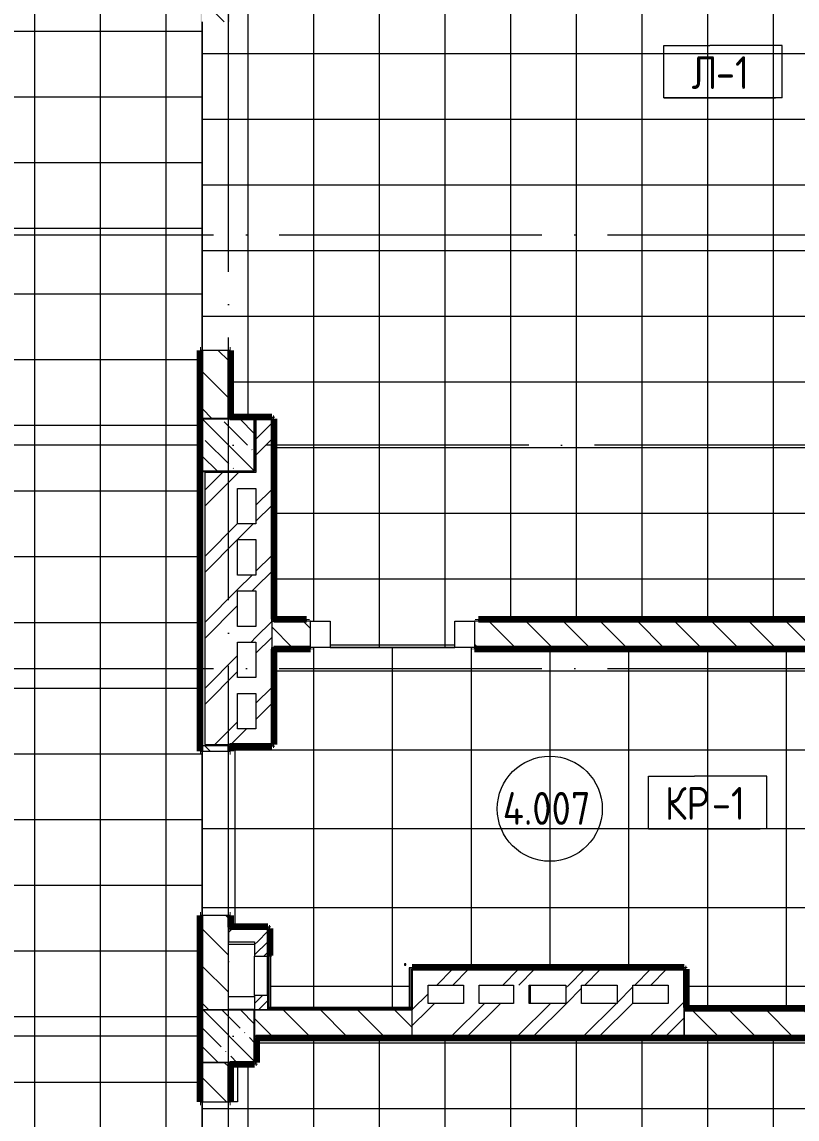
# Model space of a CAD drawing. Header units: millimetres. Extents: x 97 to 61947, y -4357 to 61202.
# Drawn here: x 50588 to 56491, y 12495 to 20845 of the extents above; entities that cross this region are included whole.
import ezdxf

# ---------------------------------------------------------------- set-up
doc = ezdxf.new("R2010")
doc.units = ezdxf.units.MM
doc.linetypes.add('ADSK_Линия сетки', pattern=[2500, 2000, -250, 0, -250])
for name, color, linetype, lineweight in [('A-AREA-____-IDEN', 2, 'Continuous', 20), ('A-FLOR-____-IDEN', 11, 'Continuous', 20), ('A-FLOR-____-OTLN', 192, 'Continuous', 9), ('A-FLOR-____-PATT', 8, 'Continuous', 9), ('A-GENM-____-MCUT', 13, 'Continuous', 9), ('A-GENM-____-OTLN', 13, 'Continuous', 9), ('A-WALL-____-MCUT', 113, 'Continuous', 9), ('A-WALL-____-PATT', 111, 'Continuous', 9), ('I-WALL-____-OTLN', 2, 'Continuous', 9), ('S-COLS-____-MCUT', 52, 'Continuous', 9), ('S-COLS-____-OTLN', 52, 'Continuous', 9), ('S-GRID-____-OTLN', 1, 'Continuous', 9)]:
    doc.layers.add(name, color=color, linetype=linetype, lineweight=lineweight)
doc.styles.add('GOST Common', font='GOST_Common.ttf', dxfattribs={"width": 0.9, "height": 250})
pattern_1 = [(135, (0, 0), (-141.42136, -141.42136), [])]
pattern_2 = [(45, (0, 0), (-251.4472, 251.4472), []), (45, (0, 381), (-251.4472, 251.4472), [])]
pattern_3 = [(45, (0, 0), (-224.5064, 224.5064), []), (45, (79.38, 0), (0, 449.0128), []), (45, (-79.38, 0), (0, 449.0128), [])]

# ---------------------------------------------------------------- blocks, each defined once
blk = doc.blocks.new('BSC_Колонна _Прямоугольная - 400x400-V22-О_АИ_ПП_12_600_Целиком')
at = {"layer": 'S-COLS-____-OTLN', "lineweight": 5}
h = blk.add_hatch(dxfattribs=at)
h.set_pattern_fill('FP_24', color=256, style=0, pattern_type=2)
h.set_pattern_definition([(135, (-145249.98, -17625), (-142.56192, -142.56192), []), (135, (-145107.42, -17625), (-142.56192, -142.56192), [252.016, -50.403, 3.353, -47.05])])
h.paths.add_polyline_path([(-200, -200), (200, -200), (200, 200), (-200, 200)])
at = {"layer": 'S-COLS-____-MCUT', "color": 130, "lineweight": 25}
for p, q in [((200, 200), (-200, 200)), ((-200, 200), (-200, -200)), ((200, -200), (200, 200)), ((-200, -200), (200, -200))]:
    blk.add_line(p, q, dxfattribs=at)
blk = doc.blocks.new('ASML_АР_Отделка Люка - ВО Отделка люков_Грунтовка 0_Шпатлевка 0_Окраска 0_0-42467640-О_АИ_ПП_12_600_Целиком')
at = {"layer": 'A-GENM-____-MCUT', "color": 130, "lineweight": 25}
for p, q in [((150, 3), (-150, 3)), ((-150, 3), (-150, 0)), ((150, 0), (150, 3)), ((-150, 0), (150, 0))]:
    blk.add_line(p, q, dxfattribs=at)
blk = doc.blocks.new('0083_СОШ675_АР_R22_rvt-1-О_АИ_ПП_12_600_Целиком')
at = {"layer": 'A-WALL-____-PATT', "lineweight": 5}
h = blk.add_hatch(dxfattribs=at)
h.set_pattern_fill('FP_8', color=50, style=0, pattern_type=2)
h.set_pattern_definition(pattern_1)
h.paths.add_polyline_path([(145250, 17825), (145250, 18345), (145050, 18345), (145050, 17825)])
h.paths.add_polyline_path([(145250, 20845), (145250, 20990), (145050, 20990), (145050, 20845)])
h = blk.add_hatch(dxfattribs=at)
h.set_pattern_fill('FP_10', color=50, style=0, pattern_type=2)
h.set_pattern_definition(pattern_2)
h.paths.add_polyline_path([(145580, 15345), (145580, 17825), (145460, 17825), (145460, 15345)])
h = blk.add_hatch(dxfattribs=at)
h.set_pattern_fill('FP_10', color=50, style=0, pattern_type=2)
h.set_pattern_definition(pattern_2)
h.paths.add_polyline_path([(145460, 17295), (145460, 17415), (145070, 17415), (145070, 17295), (145349.1, 17295)])
h = blk.add_hatch(dxfattribs=at)
h.set_pattern_fill('FP_10', color=50, style=0, pattern_type=2)
h.set_pattern_definition(pattern_2)
h.paths.add_polyline_path([(145320, 15345), (145320, 17295), (145070, 17295), (145070, 15345)])
h = blk.add_hatch(dxfattribs=at)
h.set_pattern_fill('FP_10', color=50, style=0, pattern_type=2)
h.set_pattern_definition(pattern_2)
h.paths.add_polyline_path([(145320, 16905), (145460, 16905), (145460, 17025), (145320, 17025)])
h = blk.add_hatch(dxfattribs=at)
h.set_pattern_fill('FP_10', color=50, style=0, pattern_type=2)
h.set_pattern_definition(pattern_2)
h.paths.add_polyline_path([(145320, 16515), (145460, 16515), (145460, 16635), (145320, 16635)])
h = blk.add_hatch(dxfattribs=at)
h.set_pattern_fill('FP_8', color=50, style=0, pattern_type=2)
h.set_pattern_definition(pattern_1)
h.paths.add_polyline_path([(152750, 16085), (152750, 16285), (147125, 16285), (147125, 16085), (151319.9, 16085)])
h.paths.add_polyline_path([(145875, 16085), (145875, 16285), (145580, 16285), (145580, 16085)])
h = blk.add_hatch(dxfattribs=at)
h.set_pattern_fill('FP_10', color=50, style=0, pattern_type=2)
h.set_pattern_definition(pattern_2)
h.paths.add_polyline_path([(145320, 16125), (145460, 16125), (145460, 16245), (145320, 16245)])
h = blk.add_hatch(dxfattribs=at)
h.set_pattern_fill('FP_10', color=50, style=0, pattern_type=2)
h.set_pattern_definition(pattern_2)
h.paths.add_polyline_path([(145320, 15345), (145460, 15345), (145460, 15465), (145320, 15465)])
h = blk.add_hatch(dxfattribs=at)
h.set_pattern_fill('FP_8', color=50, style=0, pattern_type=2)
h.set_pattern_definition(pattern_1)
h.paths.add_polyline_path([(145250, 8825), (145250, 10125), (145050, 10125), (145050, 8825)])
h.paths.add_polyline_path([(145050, 12625), (145250, 12625), (145250, 12925), (145050, 12925)])
h.paths.add_polyline_path([(145050, 13325), (145250, 13325), (145250, 14045), (145050, 14045), (145050, 13432.8)])
h.paths.add_polyline_path([(145050, 15295), (145250, 15295), (145250, 15335), (145050, 15335), (145050, 15307.8)])
h = blk.add_hatch(dxfattribs=at)
h.set_pattern_fill('FP_9', color=50, style=0, pattern_type=2)
h.set_pattern_definition(pattern_3)
h.paths.add_polyline_path([(145450, 13845), (145550, 13845), (145550, 13945), (145250, 13945), (145250, 13845)])
h = blk.add_hatch(dxfattribs=at)
h.set_pattern_fill('FP_9', color=50, style=0, pattern_type=2)
h.set_pattern_definition(pattern_3)
h.paths.add_polyline_path([(145550, 13325), (145550, 13435), (145450, 13435), (145450, 13325)])
h.paths.add_polyline_path([(145450, 13735), (145550, 13735), (145550, 13845), (145450, 13845)])
h = blk.add_hatch(dxfattribs=at)
h.set_pattern_fill('FP_10', color=50, style=0, pattern_type=2)
h.set_pattern_definition(pattern_2)
h.paths.add_polyline_path([(146650, 13125.1), (146770, 13125.1), (146770, 13635.1), (146650, 13635.1), (146650, 13325)])
h = blk.add_hatch(dxfattribs=at)
h.set_pattern_fill('FP_10', color=50, style=0, pattern_type=2)
h.set_pattern_definition(pattern_2)
h.paths.add_polyline_path([(148330, 13515.1), (148600, 13515.1), (148600, 13635.1), (146770, 13635.1), (146770, 13515.1), (148210, 13515.1)])
h = blk.add_hatch(dxfattribs=at)
h.set_pattern_fill('FP_10', color=50, style=0, pattern_type=2)
h.set_pattern_definition(pattern_2)
h.paths.add_polyline_path([(148600, 13375.1), (148720, 13375.1), (148720, 13635.1), (148600, 13635.1), (148600, 13432.8)])
h = blk.add_hatch(dxfattribs=at)
h.set_pattern_fill('FP_10', color=50, style=0, pattern_type=2)
h.set_pattern_definition(pattern_2)
h.paths.add_polyline_path([(147160, 13375.1), (147160, 13515.1), (147040, 13515.1), (147040, 13375.1)])
h = blk.add_hatch(dxfattribs=at)
h.set_pattern_fill('FP_10', color=50, style=0, pattern_type=2)
h.set_pattern_definition(pattern_2)
h.paths.add_polyline_path([(147940, 13375.1), (147940, 13515.1), (147820, 13515.1), (147820, 13375.1)])
h = blk.add_hatch(dxfattribs=at)
h.set_pattern_fill('FP_10', color=50, style=0, pattern_type=2)
h.set_pattern_definition(pattern_2)
h.paths.add_polyline_path([(148330, 13375.1), (148330, 13515.1), (148210, 13515.1), (148210, 13375.1)])
h = blk.add_hatch(dxfattribs=at)
h.set_pattern_fill('FP_10', color=50, style=0, pattern_type=2)
h.set_pattern_definition(pattern_2)
h.paths.add_polyline_path([(146770, 13125.1), (148720, 13125.1), (148720, 13375.1), (146770, 13375.1)])
h = blk.add_hatch(dxfattribs=at)
h.set_pattern_fill('FP_8', color=50, style=0, pattern_type=2)
h.set_pattern_definition(pattern_1)
h.paths.add_polyline_path([(146650, 13125), (146650, 13325), (145450, 13325), (145450, 13125), (145891.9, 13125)])
h = blk.add_hatch(dxfattribs=at)
h.set_pattern_fill('FP_8', color=50, style=0, pattern_type=2)
h.set_pattern_definition(pattern_1)
h.paths.add_polyline_path([(152550, 13125), (152550, 13325), (148720, 13325), (148720, 13125), (152405.5, 13125)])
at = {"layer": 'S-COLS-____-OTLN', "lineweight": 5}
h = blk.add_hatch(dxfattribs=at)
h.set_pattern_fill('FP_7', color=256, style=0, pattern_type=2)
h.set_pattern_definition([(135, (0, 0), (-142.5612, -142.5612), []), (135, (142.56, 0), (-142.5612, -142.5612), [252.016, -50.403, 3.353, -47.05])])
h.paths.add_polyline_path([(145349.1, 12925), (145450, 12925), (145450, 13325), (145050, 13325), (145050, 12925), (145250, 12925)])
at = {"layer": 'A-FLOR-____-OTLN', "color": 250}
for p, q in [((145250, 13825), (145450, 13825)), ((147550, 13375.1), (147550, 13515.1)), ((145450, 13425), (145250, 13425))]:
    blk.add_line(p, q, dxfattribs=at)
at = {"layer": 'A-WALL-____-MCUT', "color": 90, "lineweight": 13}
for p, q in [((145050, 18345), (145050, 17825)), ((145250, 18345), (145050, 18345)), ((145250, 17825), (145250, 18345)), ((145460, 17825), (145460, 17415)), ((145580, 17825), (145460, 17825)), ((145580, 16285), (145580, 17825)), ((145460, 17415), (145070, 17415)), ((145070, 17415), (145070, 17295)), ((145070, 17295), (145070, 15345)), ((145320, 17295), (145460, 17295)), ((145320, 17025), (145320, 17295)), ((145460, 17295), (145460, 17025)), ((145460, 17025), (145320, 17025)), ((145320, 16905), (145460, 16905)), ((145320, 16635), (145320, 16905)), ((145460, 16905), (145460, 16635)), ((145460, 16635), (145320, 16635)), ((145320, 16515), (145460, 16515)), ((145320, 16245), (145320, 16515)), ((145460, 16515), (145460, 16245)), ((145875, 16285), (145580, 16285)), ((145875, 16085), (145875, 16285)), ((152750, 16285), (147125, 16285)), ((147125, 16285), (147125, 16085)), ((145460, 16245), (145320, 16245)), ((145320, 15855), (145320, 16125)), ((145320, 16125), (145460, 16125)), ((145460, 16125), (145460, 15855)), ((145580, 16085), (145875, 16085)), ((145580, 15345), (145580, 16085)), ((147125, 16085), (152750, 16085)), ((145460, 15855), (145320, 15855)), ((145320, 15735), (145460, 15735)), ((145320, 15465), (145320, 15735)), ((145460, 15735), (145460, 15465)), ((145460, 15465), (145320, 15465)), ((145050, 15335), (145050, 15295)), ((145250, 15335), (145050, 15335)), ((145050, 15295), (145250, 15295)), ((145070, 15345), (145320, 15345)), ((145250, 15295), (145250, 15335)), ((145320, 15345), (145460, 15345)), ((145460, 15345), (145580, 15345)), ((145050, 14045), (145050, 13325)), ((145250, 14045), (145050, 14045)), ((145250, 13325), (145250, 14045)), ((145550, 13945), (145250, 13945)), ((145250, 13945), (145250, 13845)), ((145550, 13845), (145550, 13945)), ((145250, 13845), (145450, 13845)), ((145450, 13845), (145450, 13735)), ((145550, 13735), (145550, 13845)), ((145450, 13735), (145547, 13735)), ((146770, 13635.1), (146650, 13635.1)), ((146650, 13635.1), (146650, 13325)), ((148600, 13635.1), (146770, 13635.1)), ((148720, 13635.1), (148600, 13635.1)), ((148720, 13375.1), (148720, 13635.1)), ((146770, 13375.1), (146770, 13515.1)), ((146770, 13515.1), (147040, 13515.1)), ((147040, 13515.1), (147040, 13375.1)), ((147160, 13375.1), (147160, 13515.1)), ((147160, 13515.1), (147420, 13515.1)), ((147420, 13515.1), (147420, 13375.1)), ((147540, 13375.1), (147540, 13515.1)), ((147540, 13515.1), (147820, 13515.1)), ((147820, 13515.1), (147820, 13375.1)), ((147940, 13515.1), (148210, 13515.1)), ((147940, 13375.1), (147940, 13515.1)), ((148210, 13515.1), (148210, 13375.1)), ((148330, 13515.1), (148600, 13515.1)), ((148330, 13375.1), (148330, 13515.1)), ((148600, 13515.1), (148600, 13375.1)), ((145450, 13435), (145450, 13325)), ((145547, 13435), (145450, 13435)), ((145550, 13325), (145550, 13435)), ((147040, 13375.1), (146770, 13375.1)), ((147420, 13375.1), (147160, 13375.1)), ((147820, 13375.1), (147540, 13375.1)), ((148210, 13375.1), (147940, 13375.1)), ((148600, 13375.1), (148330, 13375.1)), ((148720, 13325), (148720, 13375.1)), ((145450, 13325), (145550, 13325)), ((146650, 13325), (145450, 13325)), ((145450, 13325), (145450, 13125)), ((152550, 13325), (148720, 13325)), ((145450, 13125), (146650, 13125)), ((146650, 13125.1), (146770, 13125.1)), ((146770, 13125.1), (148720, 13125.1)), ((148720, 13125), (152550, 13125)), ((145050, 12925), (145050, 12625)), ((145250, 12625), (145250, 12925)), ((145050, 12625), (145250, 12625))]:
    blk.add_line(p, q, dxfattribs=at)
at = {"layer": 'A-WALL-____-MCUT', "color": 50, "lineweight": 5}
for p, q in [((145580, 16285), (145580, 16085)), ((145050, 13325), (145250, 13325)), ((146650, 13125), (146650, 13325)), ((148720, 13325), (148720, 13125)), ((148720, 13125.1), (148720, 13325)), ((145250, 12925), (145050, 12925))]:
    blk.add_line(p, q, dxfattribs=at)
at = {"layer": 'I-WALL-____-OTLN', "color": 250}
blk.add_line((145450, 13435), (145450, 13735), dxfattribs=at)
at = {"layer": 'S-COLS-____-MCUT', "color": 130, "lineweight": 25}
for p, q in [((145050, 13325), (145050, 12925)), ((145450, 13325), (145250, 13325)), ((145450, 12925), (145450, 13325)), ((145250, 12925), (145450, 12925))]:
    blk.add_line(p, q, dxfattribs=at)
at = {"layer": 'S-COLS-____-OTLN', "color": 250}
for p, q in [((145250, 13325), (145050, 13325)), ((145050, 12925), (145250, 12925))]:
    blk.add_line(p, q, dxfattribs=at)
at = {"layer": 'A-GENM-____-OTLN', "color": 250, "lineweight": 9, "rotation": 270}
blk.add_blockref('ASML_АР_Отделка Люка - ВО Отделка люков_Грунтовка 0_Шпатлевка 0_Окраска 0_0-42467640-О_АИ_ПП_12_600_Целиком', (145547, 13585), dxfattribs=at)
at = {"layer": 'S-COLS-____-OTLN', "color": 250, "lineweight": 9}
blk.add_blockref('BSC_Колонна _Прямоугольная - 400x400-V22-О_АИ_ПП_12_600_Целиком', (145250, 17625), dxfattribs=at)
blk = doc.blocks.new('BSC_Колонна _Прямоугольная - ПР-1_Профиль торцевой для плитки-3507858-О_АИ_ПП_12_600_Целиком')
at = {"layer": 'S-COLS-____-MCUT'}
for p, q in [((5, 5), (-5, 5)), ((-5, 5), (-5, -5)), ((5, -5), (5, 5)), ((-5, -5), (5, -5))]:
    blk.add_line(p, q, dxfattribs=at)
blk = doc.blocks.new('BSC_Колонна _Прямоугольная - ПР-1_Профиль торцевой для плитки-V37-О_АИ_ПП_12_600_Целиком')
at = {"layer": 'S-COLS-____-MCUT'}
for p, q in [((5, 5), (-5, 5)), ((-5, 5), (-5, 0)), ((5, -5), (5, 5)), ((0, -5), (5, -5))]:
    blk.add_line(p, q, dxfattribs=at)
blk = doc.blocks.new('ADSK_Марка_Помещение_ОдноЗначение - Номер-159740-О_АИ_ПП_12_600_Целиком')
at = {"layer": 'A-AREA-____-IDEN'}
blk.add_circle((0, 0), 4, dxfattribs=at)
blk = doc.blocks.new('ADSK_Марка_Перекрытие - Типоразмер_ADSK_Марка-158127-О_АИ_ПП_12_600_Целиком')
at = {"layer": 'A-FLOR-____-IDEN'}
for p, q in [((-4.5, 4), (-1, 4)), ((-4.5, 0), (-4.5, 4)), ((4.5, 4), (-1, 4)), ((4.5, 0), (4.5, 4)), ((4.5, 0), (-4.5, 0)), ((-4.5, 0), (4, 0))]:
    blk.add_line(p, q, dxfattribs=at)

msp = doc.modelspace()

# ---------------------------------------------------------------- hatches: boundary and pattern name
at = {"layer": 'A-FLOR-____-PATT'}
h = msp.add_hatch(dxfattribs=at)
h.set_pattern_fill('FP_46', color=256, style=0, pattern_type=2)
h.set_pattern_definition([(270, (50685.3, 19775), (500, 3e-14), []), (0, (50685.3, 19775), (0, 500), [])])
h.paths.add_polyline_path([(51419.818278, 40.000586), (51945.296357, 40.000586), (51945.296357, 774.999414), (51960.296357, 774.999414), (51960.296357, 3274.999414), (51945.296357, 3274.999414), (51945.296357, 10125), (51960.318278, 10125), (51960.296357, 12625), (51945.296357, 12625), (51945.296357, 14045.003957), (51960.318278, 14045.003957), (51960.296357, 15295.003957), (51945.296357, 15295.003957), (51945.296357, 18345), (51960.296357, 18345), (51960.296357, 20845), (51945.296357, 20845), (51945.296357, 27299.999), (51960.318278, 27299.999), (51960.296357, 29799.999), (51945.296357, 29799.999), (51945.296357, 36649.999), (51960.318278, 36649.999), (51960.296357, 39149.999), (51945.296357, 39149.999), (51945.296357, 42275.000586), (51960.296357, 42275.000586), (51960.296357, 44775.000586), (51945.296357, 44775.000586), (51945.296357, 45324.96901), (47375.318278, 45324.96901), (47374.265322, 39459.99902), (47360.318278, 39459.99902), (47360.318278, 38359.99902), (47375.318278, 38359.99902), (47374.265322, 37555.151496), (47370.318278, 37555.151496), (47370.318278, 37545.151496), (47360.318278, 37545.151496), (47360.318278, 37540.151496), (46137.818278, 37540.151496), (46137.818278, 37535.151496), (45622.818278, 37535.151496), (45622.818278, 37540.151496), (43625.318278, 37540.151496), (43625.318278, 33539.968424), (47360.318278, 33539.968424), (47360.318278, 33534.968424), (47370.318278, 33534.968424), (47370.318278, 33524.968424), (47375.318278, 33524.968424), (47374.265322, 31944.999575), (47160.318278, 31944.53929), (47160.318278, 30445.000161), (47375.318278, 30444.201247), (47374.265322, 28125.000984), (47370.318278, 28125.000984), (47370.318278, 28115.000984), (47360.318278, 28115.000984), (47360.318278, 28110.000984), (43625.296357, 28110.000984), (43625.296357, 25260.167367), (47360.318278, 25260.167367), (47360.318278, 25255.167367), (47370.318278, 25255.167367), (47370.318278, 25245.167367), (47375.318278, 25244.44943), (47374.265322, 24992.999575), (47360.318278, 24992.999575), (47360.318278, 23892.999575), (47375.318278, 23892.999575), (47374.265322, 23254.166194), (47360.318278, 23254.166194), (47360.318278, 23179.166781), (47160.318278, 23179.166781), (47160.318278, 22254.166781), (47360.318278, 22254.166781), (47360.318278, 22154.166194), (47375.318278, 22154.166194), (47374.265322, 20894.999393), (47360.318278, 20894.999393), (47360.318278, 19794.999393), (47375.318278, 19794.999393), (47374.265322, 18423.996862), (47360.318278, 18423.996862), (47360.318278, 17323.996862), (47375.318278, 17323.996862), (47375.318278, 13483.56847), (47380.318278, 13483.56847), (47380.318278, 12968.56847), (47375.318278, 12968.56847), (47374.265322, 12800.000586), (47370.318278, 12799.736832), (47370.318278, 12790.000586), (47360.318278, 12790.000586), (47360.318278, 12785.000586), (43625.318278, 12785.000586), (43625.318278, 10440.001172), (47360.318278, 10440.001172), (47360.318278, 10435.001172), (47370.318278, 10435.001172), (47370.318278, 10425.001172), (47375.318278, 10425.001172), (47374.265322, 8649.999414), (47360.318278, 8649.999414), (47360.318278, 8749.999414), (47160.318278, 8749.999414), (47160.318278, 7110), (47375.318278, 7109.999414), (47375.318278, 40.000586), (49545.451646, 40.000586)])
h.paths.add_polyline_path([(51960.296357, 4325), (51960.318278, 4325), (51960.296357, 4995.779567)])
h.paths.add_polyline_path([(51960.296357, 15334.992672), (51960.318278, 15334.992672), (51960.296357, 16245.202325)])
h.paths.add_polyline_path([(51960.296357, 22325), (51960.318278, 22325), (51960.296357, 22807.3656)])
h = msp.add_hatch(dxfattribs=at)
h.set_pattern_fill('FP_39', color=256, style=0, pattern_type=2)
h.set_pattern_definition([(0, (55810.3, 20105), (0, 500), []), (90, (55810.3, 20105), (-500, 3e-14), [])])
h.paths.add_polyline_path([(52935.318278, 16085.000586), (53885.318278, 16085.000586), (53885.318278, 16285.000586), (54065.297357, 16285.004543), (54065.297357, 16300.004543), (59645.296357, 16300.004543), (59645.296357, 17409.996629), (59460.296357, 17409.996629), (59460.296357, 17414.996629), (59450.296357, 17414.996629), (59450.296357, 17424.996629), (59445.296357, 17425), (59445.296357, 17825.012457), (59450.296357, 17825.012457), (59450.319278, 18550), (59645.274435, 18550), (59645.274435, 21909.996629), (59460.296357, 21909.996629), (59460.296357, 21914.996629), (59450.296357, 21914.996629), (59450.296357, 21924.996629), (59445.296357, 21925), (59445.296357, 22325.012457), (59450.296357, 22325.012457), (59450.319278, 23000.003957), (59645.274435, 23000.003957), (59645.274435, 24125), (52505.318278, 24125), (52505.318278, 23175.001172), (52500.318278, 23174.645026), (52500.318278, 23165.001172), (52490.318278, 23165.001172), (52490.296357, 23160.001172), (52175.10919, 23160.001172), (52175.10919, 22325.000586), (52180.10919, 22325.000586), (52180.10919, 22340.000586), (52490.274435, 22340.000586), (52490.296357, 22335.000586), (52500.274435, 22335.000586), (52500.274435, 22325.000586), (52505.274435, 22324.135645), (52505.274435, 21935.47781), (52510.274435, 21935.47781), (52510.274435, 21185.47781), (52505.274435, 21185.47781), (52505.274435, 20990), (52500.274435, 20990), (52500.274435, 20980.000586), (52490.274435, 20980.000586), (52490.274435, 20975.000586), (52175.274435, 20975.000586), (52175.274435, 20845), (51960.296357, 20845), (51960.318278, 18345.000586), (52175.274435, 18345), (52175.274435, 17840.000586), (52490.296357, 17840.000586), (52490.296357, 17835.000586), (52500.296357, 17835.000586), (52500.296357, 17825.000586), (52505.296357, 17825), (52505.296357, 16300.004543), (52755.318278, 16300.004543), (52755.318278, 16285.004543), (52935.318278, 16285.000586), (52935.318278, 16245.202325)])
h.paths.add_polyline_path([(59660.296064, 17825.000586), (59660.296357, 17835.012457), (59660.274435, 17825.012457), (59660.286306, 17825.000586)])
h.paths.add_polyline_path([(59525.319278, 17840.012457), (59645.274435, 17840.012457), (59645.274435, 18125.000586), (59525.319278, 18125.000586), (59525.319278, 18094.954157)])
h.paths.add_polyline_path([(59660.274435, 18550), (59660.296357, 18550), (59660.274435, 18588.832066)])
h.paths.add_polyline_path([(59650.274435, 22325.000586), (59660.296357, 22325.012457), (59660.274435, 22325.012457), (59645.274435, 22325.000586)])
h.paths.add_polyline_path([(59525.319278, 22340.012457), (59645.274435, 22340.012457), (59645.274435, 22575.000586), (59525.319278, 22574.95999)])
h.paths.add_polyline_path([(59660.274435, 23000.003957), (59660.296357, 23000.003957), (59660.274435, 23124.999414)])
h = msp.add_hatch(dxfattribs=at)
h.set_pattern_fill('FP_43', color=256, style=0, pattern_type=2)
h.set_pattern_definition([(90, (55810.3, 14705), (-600, 4e-14), []), (180, (55810.3, 14705), (-7e-14, -600), [])])
h.paths.add_polyline_path([(55630.296357, 13340.000586), (59560.296357, 13340.000586), (59560.296357, 13645.000586), (59645.318278, 13645.000586), (59645.318278, 16070.000586), (54035.318278, 16070.000586), (54035.318278, 16085.000586), (52785.318278, 16085), (52785.318278, 16070.000586), (52505.318278, 16070.000586), (52505.318278, 15344.993258), (52500.318278, 15344.993258), (52500.318278, 15334.993258), (52490.318278, 15334.993258), (52489.97524, 15329.993258), (52175.318278, 15329.993258), (52175.318278, 15295.003957), (51960.296357, 15295.003957), (51960.296357, 14045.003957), (52160.296357, 14045.003957), (52160.318278, 13945.004543), (52160.318278, 13945.231339), (52160.318278, 14045.003957), (52175.318278, 14045.003957), (52175.318278, 13960.231339), (52460.318278, 13960.231339), (52460.559026, 13955.231339), (52470.318278, 13955.231339), (52470.318278, 13945.231339), (52475.318278, 13945.003957), (52475.318278, 13740.001978), (52485.318278, 13740.001978), (52485.318278, 13730.001978), (52480.318278, 13730.001978), (52480.318278, 13345.000586), (53540.296357, 13345.000586), (53540.296357, 13645.000586), (53560.296357, 13645.115963), (53560.296357, 13650.115963), (55630.296357, 13650.115963), (55630.296357, 13645.115963), (55640.296357, 13645.115963), (55640.296357, 13635.115963), (55645.296357, 13635.115963), (55645.296357, 13345.000586), (55630.296357, 13345.000586)])
h.paths.add_polyline_path([(53510.296357, 13665.231339), (53500.296357, 13665.231339), (53500.296357, 13675.231339), (53510.296357, 13675.231339)])
h.paths.add_polyline_path([(52490.318278, 15344.993258), (52490.292488, 15345), (52490.309813, 15344.993258)])
h = msp.add_hatch(dxfattribs=at)
h.set_pattern_fill('FP_38', color=256, style=0, pattern_type=2)
h.set_pattern_definition([(0, (55810.3, 6575), (0, 500), []), (90, (55810.3, 6575), (-500, 3e-14), [])])
h.paths.add_polyline_path([(59315.790101, 40.000586), (59445.296357, 40.000586), (59445.296357, 225.000586), (59450.296357, 225.755662), (59450.296357, 235.000586), (59460.296357, 235.000586), (59461.129089, 240.000586), (59645.296357, 240.000586), (59645.296357, 3910.000586), (59460.296357, 3910.000586), (59460.296357, 3915.000586), (59450.296357, 3915.000586), (59450.296357, 3925.000586), (59445.296357, 3925.000001), (59445.296357, 4325), (59450.274435, 4325.000586), (59450.296357, 4340.000586), (59560.296357, 4340.000586), (59560.296357, 4665.000586), (59645.296357, 4665.000586), (59645.296357, 8410.000586), (59460.296357, 8410.000586), (59460.296357, 8415.000586), (59450.296357, 8415.000586), (59450.296357, 8425), (59445.296357, 8425.862091), (59445.296357, 8825), (59450.296357, 8825.000586), (59450.296357, 8835.000586), (59460.296357, 8835.000586), (59460.296357, 8840.000586), (59645.296357, 8840.000586), (59645.296357, 9140.000586), (59560.296357, 9140.000586), (59560.296357, 9340.000586), (59645.296357, 9340.000586), (59645.296357, 12910.000586), (59460.296357, 12910.000586), (59460.296357, 12915.000586), (59450.296357, 12915.000586), (59450.296357, 12925), (59445.296357, 12925), (59445.296357, 13110.11992), (52375.296357, 13110.11992), (52375.296357, 12925.235296), (52370.296357, 12925.235296), (52370.296357, 12915.235296), (52360.296357, 12915.235296), (52360.296357, 12910.235296), (52230.318278, 12910.235296), (52230.318278, 12625.000586), (51960.296357, 12625), (51960.296357, 10125.000586), (52175.296357, 10125), (52175.296357, 8840.001172), (52490.296357, 8840.001172), (52491.200684, 8835.001172), (52500.296357, 8835.001172), (52500.296357, 8825.001172), (52505.296357, 8824.141011), (52505.296357, 3925.000586), (52500.296357, 3925.000586), (52500.296357, 3915.000586), (52490.296357, 3915.000586), (52490.296357, 3910.000586), (52175.296357, 3910.000586), (52175.296357, 3274.999414), (51960.318325, 3274.999414), (51960.318278, 775), (52175.296357, 773.871516), (52175.296357, 240.000586), (52360.296357, 240.000586), (52360.296357, 235.000586), (52370.296357, 235.000586), (52370.296357, 225.000586), (52375.296357, 225.000586), (52375.296357, 40.000586), (58230.196939, 40.000586)])
at = {"layer": 'A-WALL-____-PATT'}
h = msp.add_hatch(color=7, dxfattribs=at)
h.paths.add_polyline_path([(51960.296357, 12800.000586), (51960.296357, 14045.003957), (51950.296357, 14045.003957), (51950.296357, 12800.000586)])
h.paths.add_polyline_path([(51960.296357, 15295.003957), (51960.296357, 18345), (51950.296357, 18345), (51950.296357, 15295.003957)])
h.paths.add_polyline_path([(51960.296357, 20845), (51960.296357, 26724.296143), (51950.296357, 26724.296143), (51950.296357, 20845)])
h = msp.add_hatch(color=7, dxfattribs=at)
h.paths.add_polyline_path([(52170.274435, 17835.000586), (52170.274435, 18345), (52160.274435, 18345), (52160.274435, 17835.000586)])
h.paths.add_polyline_path([(52160.274435, 20845), (52170.274435, 20845), (52170.274435, 20990.000586), (52160.274435, 20990.000586), (52160.274435, 20932.461807)])
for points in [[(52500.296357, 17825.000586), (52500.296357, 17835.000586), (52160.274435, 17835.000586), (52160.274435, 17825.000586), (52490.296357, 17825.000586)], [(52500.296357, 16295.004543), (52500.296357, 17825.000586), (52490.296357, 17825.000586), (52490.296357, 16295.004543)], [(52500.318278, 15344.993258), (52500.318278, 16075.000586), (52490.318278, 16075.000586), (52490.318278, 15344.993258)], [(52160.318278, 15334.993258), (52500.318278, 15334.993258), (52500.318278, 15344.993258), (52160.318278, 15344.993258)], [(52460.318278, 13945.231339), (52470.318278, 13945.231339), (52470.318278, 13955.231339), (52170.318278, 13955.231339), (52170.318278, 13945.231339)], [(52470.318278, 13335.000586), (52470.318278, 13945.231339), (52460.318278, 13945.231339), (52460.318278, 13335.000586)], [(53550.296357, 13335.000586), (53560.296357, 13335.000586), (53560.296357, 13645.115963), (53550.296357, 13645.000586), (53550.296357, 13345.000586)], [(55630.296357, 13635.115963), (55640.296357, 13635.115963), (55640.296357, 13645.115963), (53560.296357, 13645.115963), (53560.296357, 13635.115963), (54973.417454, 13635.115963)], [(55640.296357, 13345.000586), (55640.296357, 13635.115963), (55630.296357, 13635.115963), (55630.296357, 13345.000586)], [(53560.296357, 13325.000586), (53560.296357, 13335.000586), (52460.296357, 13335.000586), (52460.296357, 13325.000586), (52802.231131, 13325.000586)], [(59650.318278, 13325.000586), (59650.318278, 13335.000586), (55630.296357, 13335.000586), (55630.296357, 13325.000586), (59315.790101, 13325.000586)], [(59450.296357, 13115.11992), (59450.296357, 13125.11992), (52360.296357, 13125.11992), (52360.296357, 13115.11992), (59315.790101, 13115.11992)], [(52370.296357, 12915.235296), (52370.296357, 13115.11992), (52360.296357, 13115.11992), (52360.296357, 12915.235296)], [(52360.296357, 12915.235296), (52360.296357, 12925.235296), (52160.296357, 12925.235296), (52160.296357, 12915.235296), (52259.43455, 12915.235296)]]:
    msp.add_hatch(color=7, dxfattribs=at).paths.add_polyline_path(points)
h = msp.add_hatch(color=7, dxfattribs=at)
h.paths.add_polyline_path([(52755.318278, 16285.004543), (52755.318278, 16295.004543), (52490.274435, 16295.004543), (52490.274435, 16285.004543)])
h.paths.add_polyline_path([(54065.318278, 16285.004543), (59660.297357, 16285.004543), (59660.297357, 16295.004543), (54065.318278, 16295.004543)])
h = msp.add_hatch(color=7, dxfattribs=at)
h.paths.add_polyline_path([(59650.318278, 16075.000586), (59660.319278, 16075.000586), (59660.319278, 16085.000586), (54035.318278, 16085.000586), (54035.318278, 16075.000586), (58230.196939, 16075.000586)])
h.paths.add_polyline_path([(52785.318278, 16075.000586), (52785.318278, 16085.000586), (52500.318278, 16085.000586), (52500.318278, 16075.000586)])
h = msp.add_hatch(color=7, dxfattribs=at)
h.paths.add_polyline_path([(52170.318278, 13945.231339), (52170.318278, 14045.003957), (52160.318278, 14045.003957), (52160.318278, 13945.231339)])
h.paths.add_polyline_path([(52160.318278, 15295.003957), (52170.318278, 15295.003957), (52170.318278, 15334.993258), (52160.318278, 15334.993258), (52160.318278, 15307.750428)])
h = msp.add_hatch(color=7, dxfattribs=at)
h.paths.add_polyline_path([(52160.296357, 8825.000586), (52170.296357, 8825.000586), (52170.296357, 10125), (52160.296357, 10125), (52160.296357, 9683.03905)])
h.paths.add_polyline_path([(52170.296357, 12625), (52170.296357, 12915.235296), (52160.296357, 12915.235296), (52160.296357, 12625)])
h = msp.add_hatch(color=7, dxfattribs=at)
h.paths.add_polyline_path([(51960.296357, 35.000586), (51960.296357, 774.999414), (51950.296357, 774.999414), (51950.296357, 35.000586)])
h.paths.add_polyline_path([(51960.296357, 3274.999414), (51960.296357, 10125), (51950.296357, 10125), (51950.296357, 3274.999414)])
h.paths.add_polyline_path([(51960.296357, 12625), (51960.296357, 12800.000586), (51950.296357, 12800.000586), (51950.296357, 12625)])

# ---------------------------------------------------------------- linework, layer by layer
at = {"layer": 'A-FLOR-____-OTLN'}
for p, q in [((51960.296357, 20845), (51960.296357, 18345.000586)), ((51960.318278, 18345), (51960.318278, 20845)), ((52785.318278, 16285.000586), (52935.318278, 16285.000586)), ((52935.318278, 16285.000586), (52935.318278, 16085.000586)), ((53885.318278, 16085.000586), (53885.318278, 16285.000586)), ((53885.318278, 16285.000586), (54035.318278, 16285.000586)), ((54035.318278, 16085.000586), (52785.318278, 16085.000586)), ((52935.318278, 16085.000586), (53885.318278, 16085.000586)), ((51960.296357, 15295.003957), (51960.296357, 14045.003957)), ((51960.318278, 14045.003957), (51960.318278, 15295.003957)), ((52230.318278, 12910.235296), (52230.318278, 12625.000586)), ((51960.296357, 12625), (51960.296357, 10125.000586)), ((51960.318278, 10125), (51960.318278, 12625)), ((52230.318278, 12625.000586), (52175.296357, 12625.000586))]:
    msp.add_line(p, q, dxfattribs=at)
at = {"layer": 'A-WALL-____-MCUT', "color": 7}
for p, q in [((51950.296357, 18345), (51950.296357, 15295.003957)), ((51960.296357, 18345), (51950.296357, 18345)), ((51960.296357, 17825), (51960.296357, 18345)), ((52170.274435, 18345), (52160.274435, 18345)), ((52160.274435, 18345), (52160.274435, 17825.000586)), ((52170.274435, 17835.000586), (52170.274435, 18345)), ((52500.296357, 17835.000586), (52170.274435, 17835.000586)), ((52360.296357, 17825.000586), (52490.296357, 17825.000586)), ((52490.296357, 17825.000586), (52490.296357, 16295.004543)), ((52500.296357, 16295.004543), (52500.296357, 17835.000586)), ((51960.296357, 15295.003957), (51960.296357, 17425)), ((52490.274435, 16295.004543), (52490.274435, 16285.004543)), ((52490.274435, 16285.004543), (52755.318278, 16285.004543)), ((52755.318278, 16295.004543), (52500.296357, 16295.004543)), ((52755.318278, 16285.004543), (52755.318278, 16295.004543)), ((59650.296357, 16295.004543), (54065.318278, 16295.004543)), ((54065.318278, 16295.004543), (54065.318278, 16285.004543)), ((54065.318278, 16285.004543), (59660.297357, 16285.004543)), ((52490.318278, 16075.000586), (52490.318278, 15344.993258)), ((52490.318278, 16075.000586), (52785.318278, 16075.000586)), ((52500.318278, 15334.993258), (52500.318278, 16085.000586)), ((52785.318278, 16085.000586), (52500.318278, 16085.000586)), ((52785.318278, 16075.000586), (52785.318278, 16085.000586)), ((59660.319278, 16085.000586), (54035.318278, 16085.000586)), ((54035.318278, 16085.000586), (54035.318278, 16075.000586)), ((54035.318278, 16075.000586), (59650.318278, 16075.000586)), ((51950.296357, 15295.003957), (51960.296357, 15295.003957)), ((52490.318278, 15344.993258), (52160.318278, 15344.993258)), ((52160.318278, 15344.993258), (52160.318278, 15295.003957)), ((52160.318278, 15295.003957), (52170.318278, 15295.003957)), ((52170.318278, 15334.993258), (52500.318278, 15334.993258)), ((52170.318278, 15295.003957), (52170.318278, 15334.993258)), ((51950.296357, 14045.003957), (51950.296357, 12625)), ((51960.296357, 14045.003957), (51950.296357, 14045.003957)), ((51960.296357, 12625), (51960.296357, 14045.003957)), ((52170.318278, 14045.003957), (52160.318278, 14045.003957)), ((52160.318278, 14045.003957), (52160.318278, 13945.231339)), ((52170.318278, 13955.231339), (52170.318278, 14045.003957)), ((52160.318278, 13945.231339), (52460.318278, 13945.231339)), ((52470.318278, 13955.231339), (52170.318278, 13955.231339)), ((52460.318278, 13945.231339), (52460.318278, 13735.001978)), ((52470.318278, 13735.001978), (52470.318278, 13955.231339)), ((55640.296357, 13645.115963), (53550.296357, 13645.115963)), ((53560.296357, 13325.000586), (53560.296357, 13635.115963)), ((53560.296357, 13635.115963), (55630.296357, 13635.115963)), ((55630.296357, 13635.115963), (55630.296357, 13345.000586)), ((55640.296357, 13345.000586), (55640.296357, 13645.115963)), ((52460.318278, 13435.001978), (52460.318278, 13335.000586)), ((52460.296357, 13335.000586), (52460.296357, 13325.000586)), ((52460.296357, 13325.000586), (53560.296357, 13325.000586)), ((55630.296357, 13345.000586), (55640.296357, 13345.000586)), ((59660.318278, 13335.000586), (55630.296357, 13335.000586)), ((55630.296357, 13335.000586), (55630.296357, 13325.000586)), ((55630.296357, 13325.000586), (59650.318278, 13325.000586)), ((59460.296357, 13125.11992), (52360.296357, 13125.11992)), ((52360.296357, 13125.11992), (52360.296357, 12925.235296)), ((52370.296357, 13115.11992), (59450.296357, 13115.11992)), ((52370.296357, 12915.235296), (52370.296357, 13115.11992)), ((52360.296357, 12925.235296), (52160.296357, 12925.235296)), ((52160.296357, 12925.235296), (52160.296357, 12625)), ((52170.296357, 12915.235296), (52370.296357, 12915.235296)), ((52170.296357, 12625), (52170.296357, 12915.235296)), ((51950.296357, 12625), (51960.296357, 12625)), ((52160.296357, 12625), (52170.296357, 12625))]:
    msp.add_line(p, q, dxfattribs=at)
at = {"layer": 'I-WALL-____-OTLN', "color": 5, "lineweight": 90}
for p, q in [((51945.296357, 15295.003957), (51945.296357, 18345)), ((51950.296357, 18345), (51945.296357, 18345)), ((52175.274435, 18345), (52170.274435, 18345)), ((52175.274435, 18345), (52175.274435, 17834.844347)), ((52170.274435, 17840.000586), (52490.296357, 17840.000586)), ((52490.296357, 17835.000586), (52490.296357, 17840.000586)), ((52505.296357, 17825.000586), (52500.296357, 17825.000586)), ((52505.296357, 17825.000586), (52505.296357, 16300.004543)), ((52505.296357, 16300.004543), (52755.318278, 16300.004543)), ((52755.318278, 16295.004543), (52755.318278, 16300.004543)), ((54065.297357, 16300.004543), (59645.296357, 16300.004543)), ((54065.297357, 16295.004543), (54065.297357, 16300.004543)), ((51945.296357, 15295.003957), (51950.296357, 15295.003957)), ((51945.296357, 12625), (51945.296357, 14045.003957)), ((51950.296357, 14045.003957), (51945.296357, 14045.003957)), ((59445.296357, 13110.11992), (52370.296357, 13110.11992)), ((52375.296357, 13115.126982), (52375.296357, 12925.235296)), ((52360.296357, 12910.235296), (52170.296357, 12910.235296)), ((52175.296357, 12915.235296), (52175.296357, 12625)), ((52360.296357, 12910.235296), (52360.296357, 12915.235296)), ((52370.296357, 12925.235296), (52375.296357, 12925.235296)), ((51950.296357, 12800.000586), (51945.296357, 12800.000586)), ((51945.296357, 12625), (51950.296357, 12625)), ((52170.296357, 12625), (52175.296357, 12625))]:
    msp.add_line(p, q, dxfattribs=at)
at = {"layer": 'I-WALL-____-OTLN', "color": 1, "lineweight": 90}
for p, q in [((52505.318278, 16070.000586), (52505.318278, 15344.993258)), ((52785.318278, 16070.000586), (52505.318278, 16070.000586)), ((52785.318278, 16070.000586), (52785.318278, 16075.000586)), ((54035.318278, 16075.000586), (54035.318278, 16070.000586)), ((59645.318278, 16070.000586), (54035.318278, 16070.000586)), ((52490.318278, 15329.993258), (52170.318278, 15329.993258)), ((52170.318278, 15295.003957), (52175.318278, 15295.003957)), ((52175.318278, 15335.149508), (52175.318278, 15295.003957)), ((52490.318278, 15329.993258), (52490.318278, 15334.993258)), ((52500.318278, 15344.993258), (52505.318278, 15344.993258)), ((52175.318278, 14045.003957), (52170.318278, 14045.003957)), ((52175.318278, 14045.003957), (52175.318278, 13955.231339)), ((52170.318278, 13960.231339), (52460.318278, 13960.231339)), ((52460.318278, 13955.231339), (52460.318278, 13960.231339)), ((52475.318278, 13945.231339), (52470.318278, 13945.231339)), ((52475.318278, 13945.231339), (52475.318278, 13740.001978)), ((53560.296357, 13650.115963), (55630.296357, 13650.115963)), ((53560.296357, 13650.115963), (53560.296357, 13645.115963)), ((55630.296357, 13645.115963), (55630.296357, 13650.115963)), ((55645.296357, 13635.115963), (55640.296357, 13635.115963)), ((55645.296357, 13635.115963), (55645.296357, 13345.000586)), ((55630.296357, 13340.000586), (59645.318278, 13340.000586)), ((55645.296357, 13345.000586), (55640.296357, 13345.000586))]:
    msp.add_line(p, q, dxfattribs=at)
at = {"layer": 'I-WALL-____-OTLN'}
for p, q in [((52470.318278, 13335.000586), (52470.318278, 13735.001978)), ((52480.318278, 13735.001978), (52470.318278, 13735.001978)), ((52480.318278, 13735.001978), (52480.318278, 13345.000586)), ((53540.296357, 13345.000586), (53540.296357, 13645.000586)), ((53550.296357, 13645.000586), (53540.296357, 13645.000586)), ((53550.296357, 13645.000586), (53550.296357, 13335.000586)), ((52480.318278, 13345.000586), (52470.318278, 13345.000586)), ((53550.296357, 13335.000586), (52470.318278, 13335.000586)), ((53550.296357, 13345.000586), (52480.318278, 13345.000586))]:
    msp.add_line(p, q, dxfattribs=at)
at = {"layer": 'S-GRID-____-OTLN', "linetype": 'ADSK_Линия сетки'}
for p, q in [((52160.319278, -3557.475151), (52160.319278, 61202.00513)), ((40046.795213, 19225.000586), (61947.220678, 19225.000586)), ((61947.220678, 17625.060253), (40046.795213, 17625.060253)), ((40046.795213, 15925.000586), (61947.220678, 15925.000586)), ((61947.220678, 13125.11992), (40046.795213, 13125.11992))]:
    msp.add_line(p, q, dxfattribs=at)

# ---------------------------------------------------------------- block references
at = {"color": 250, "lineweight": 5}
msp.add_blockref('0083_СОШ675_АР_R22_rvt-1-О_АИ_ПП_12_600_Целиком', (-93089.681722, 0), dxfattribs=at)
at = {"layer": 'A-AREA-____-IDEN', "xscale": 99.99999999999993, "yscale": 99.99999999999993, "zscale": 99.99999999999993}
msp.add_blockref('ADSK_Марка_Помещение_ОдноЗначение - Номер-159740-О_АИ_ПП_12_600_Целиком', (54607.712266, 14856.479204), dxfattribs=at)
at = {"layer": 'A-FLOR-____-IDEN', "xscale": 99.99999999999993, "yscale": 99.99999999999993, "zscale": 99.99999999999993}
for p in [(55927.064313, 20266.582893), (55810.307318, 14705.000586)]:
    msp.add_blockref('ADSK_Марка_Перекрытие - Типоразмер_ADSK_Марка-158127-О_АИ_ПП_12_600_Целиком', p, dxfattribs=at)
at = {"layer": 'S-COLS-____-OTLN'}
for name, p in [('BSC_Колонна _Прямоугольная - ПР-1_Профиль торцевой для плитки-V37-О_АИ_ПП_12_600_Целиком', (52480.318278, 13735.001978)), ('BSC_Колонна _Прямоугольная - ПР-1_Профиль торцевой для плитки-3507858-О_АИ_ПП_12_600_Целиком', (53505.296357, 13670.231339))]:
    msp.add_blockref(name, p, dxfattribs=at)

# ---------------------------------------------------------------- texts
at = {"layer": 'A-AREA-____-IDEN', "lineweight": 9, "insert": (54249.505008, 14984.204275), "char_height": 250, "width": 880.252875, "attachment_point": 1, "style": 'GOST Common'}
msp.add_mtext('4.007', dxfattribs=at)
at = {"layer": 'A-FLOR-____-IDEN', "lineweight": 9, "char_height": 250, "attachment_point": 1, "style": 'GOST Common'}
for s, insert, width in [('\\fGOST Common|b0|i0|c204|p34|;\\W.9;Л', (55687.383467, 20584.420467), 223.6708125), ('-1', (55871.930342, 20584.420467), 331.898625), ('КР', (55484.226472, 15022.83816), 432.91125), ('-1', (55841.413972, 15022.83816), 331.898625)]:
    msp.add_mtext(s, dxfattribs=dict(at, insert=insert, width=width))

doc.saveas('drawing.dxf')
